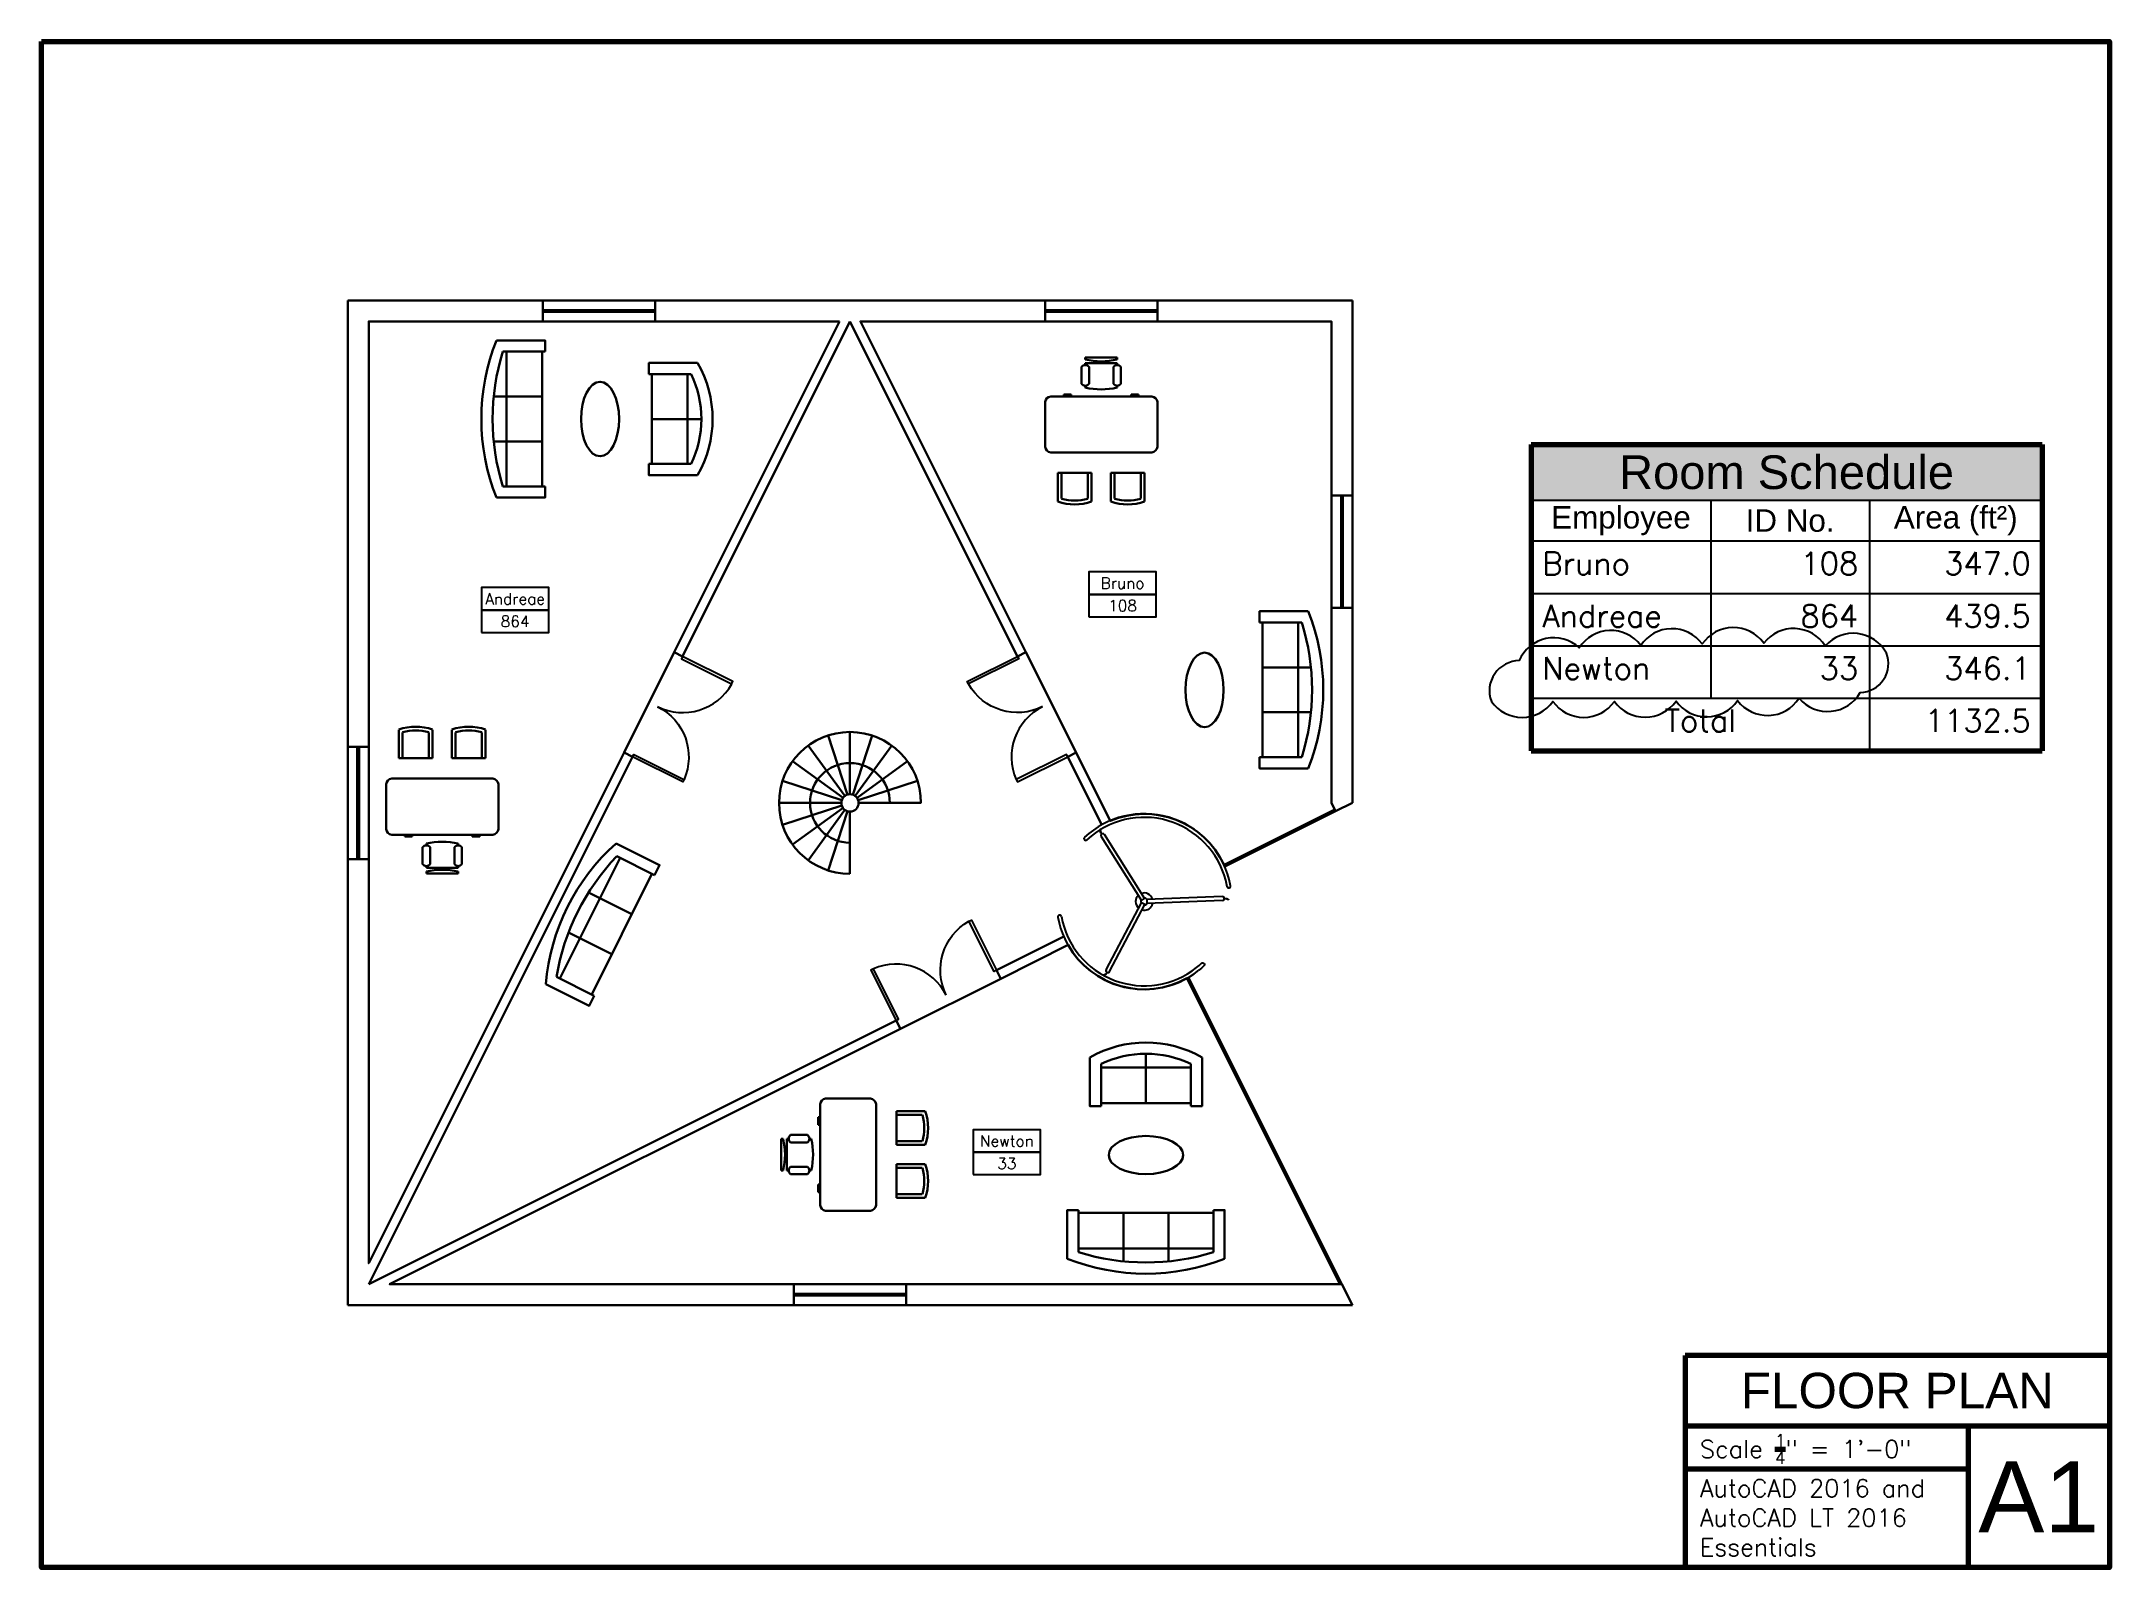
# Paper-space layout 'Layout1' of a CAD drawing. Header units: inches. Extents: x 0.5 to 23.5, y 0.5 to 17.4.
# The model-space entities are those that its viewports show. They can reach past a viewport. Long polylines and large blocks are cut down to what shows.
import ezdxf
from ezdxf.enums import TextEntityAlignment as Align

# ---------------------------------------------------------------- set-up
doc = ezdxf.new("R2010")
doc.units = ezdxf.units.IN
doc.header["$MEASUREMENT"] = 0
for name, color, linetype, lineweight in [('Area', 6, 'Continuous', 30), ('Furniture', 140, 'Continuous', 30), ('Glass', 160, 'Continuous', 30), ('Stair', 40, 'Continuous', 30), ('Titleblock', 7, 'Continuous', 70), ('Wall', 1, 'Continuous', 30)]:
    doc.layers.add(name, color=color, linetype=linetype, lineweight=lineweight)
for name, color, linetype in [('Door', 114, 'Continuous'), ('Symbol', 2, 'Continuous'), ('Table', 7, 'Continuous')]:
    doc.layers.add(name, color=color, linetype=linetype)
doc.layers.add('Viewport', color=7, linetype='Continuous', plot=False)
doc.layers.get('Viewport').off()
doc.styles.add('Annotative', font='romans.shx', dxfattribs={"height": 0.125})
doc.styles.add('Bold', font='arial.ttf')
doc.styles.add('Simple', font='romans.shx')

# ---------------------------------------------------------------- blocks, each defined once
blk = doc.blocks.new('*T9')
at = {"layer": 'Table', "color": 0, "lineweight": 70, "transparency": 16777216}
for p, q in [((0, 0), (5.685, 0)), ((0, 0), (0, -3.407)), ((5.685, 0), (5.685, -3.407)), ((0, -3.407), (5.685, -3.407))]:
    blk.add_line(p, q, dxfattribs=at)
at = {"layer": 'Table', "color": 0, "linetype": 'ByBlock', "lineweight": -2, "transparency": 16777216}
for p, q in [((0, -0.62), (5.685, -0.62)), ((2, -0.62), (2, -2.823)), ((3.765, -0.62), (3.765, -3.407)), ((0, -1.073), (5.685, -1.073)), ((0, -1.657), (5.685, -1.657)), ((0, -2.24), (5.685, -2.24)), ((0, -2.823), (5.685, -2.823))]:
    blk.add_line(p, q, dxfattribs=at)
at = {"layer": 'Table', "color": 250, "true_color": 0x242424, "transparency": 16777216}
blk.add_solid([(0, 0), (0, -0.62), (5.685, 0), (5.685, -0.62)], dxfattribs=at)
at = {"layer": 'Table', "color": 0, "transparency": 16777216}
for s, insert, char_height, width, attachment_point, style in [('{\\C255;\\c16777215;Room Schedule}', (2.842, -0.31), 0.375, 5.55984, 5, 'Bold'), ('Employee', (1, -0.847), 0.25, 1.88, 5, 'Bold'), ('Area (ft²)', (4.725, -0.847), 0.25, 1.80013, 5, 'Bold'), ('ID No.', (2.882, -0.847), 0.25, 1.64471, 5, 'Bold'), ('Bruno', (0.125, -1.198), 0.25, 1.75, 1, 'Simple'), ('108', (3.64, -1.198), 0.25, 1.51471, 3, 'Simple'), ('347.0', (5.56, -1.198), 0.25, 1.67013, 3, 'Simple'), ('Andreae', (0.125, -1.782), 0.25, 1.75, 1, 'Simple'), ('864', (3.64, -1.782), 0.25, 1.51471, 3, 'Simple'), ('439.5', (5.56, -1.782), 0.25, 1.67013, 3, 'Simple'), ('Newton', (0.125, -2.365), 0.25, 1.75, 1, 'Simple'), ('33', (3.64, -2.365), 0.25, 1.51471, 3, 'Simple'), ('346.1', (5.56, -2.365), 0.25, 1.67013, 3, 'Simple'), ('Total', (1.882, -2.948), 0.25, 3.51471, 2, 'Simple'), ('1132.5', (5.56, -2.948), 0.25, 1.67013, 3, 'Simple')]:
    blk.add_mtext(s, dxfattribs=dict(at, insert=insert, char_height=char_height, width=width, attachment_point=attachment_point, style=style))
blk = doc.blocks.new('RevolvingDoor')
at = {"layer": 'Door'}
for p, q in [((-15.7, 38.7), (-1.4, 0.9)), ((-14.7, 40.1), (-15.4, 39.8)), ((-15.3, 42.3, 0), (-15.1, 42.3, 0)), ((-13.8, 39.4), (0.5, 1.6)), ((-1.4, 0.9), (0.5, 1.6)), ((1.4, 0.8), (1.1, -1.2)), ((41.4, -5.8), (1.4, 0.8)), ((-27.3, -31.7), (-1.6, -0.4)), ((-25.7, -32.9), (0, -1.6)), ((0, -1.6), (-1.6, -0.4)), ((41.1, -7.8), (1.1, -1.2)), ((42.1, -7.3), (42.2, -6.5)), ((44.3, -7.9, 0), (44.2, -8, 0)), ((-27.4, -32.8), (-26.7, -33.3)), ((-29, -34.4, 0), (-29, -34.2, 0))]:
    blk.add_line(p, q, dxfattribs=at)
for points in [[(-21.6, 39.5, 1), (-22.5, 41.1, 0.019515), (-25.6, 39.3)], [(21.6, 39.5, -1), (22.5, 41.1, -0.019515), (25.6, 39.3)]]:
    blk.add_lwpolyline(points, format="xyb", dxfattribs=at)
for centre, radius, start, end in [((0, 0), 46.9, 123.0904, 241.3861), ((0, 0), 45, 123.1076, 241.3736), ((-0.1, -0.1), 45, 118.4328, 122.9048), ((-14.7, 39.1), 1.01, 134.8674, 200.6506), ((-14.7, 39.1), 1.01, 20.6506, 86.4338), ((0.1, -0.1), 45, 57.0952, 61.5672), ((0, 0), 45, 298.6264, 56.8924), ((0, 0), 46.9, 298.6139, 56.9096), ((0, 0), 4.62, 123.2862, 173.015), ((0, 0), 4.62, 173.015, 218.015), ((0, 0), 1.8, 144.7899, 196.5113), ((0, 0), 4.62, 83.015, 98.015), ((0, 0), 1.8, 24.7899, 76.5113), ((0, 0), 4.62, 3.2862, 83.015), ((0, 0), 4.62, 243.2862, 288.2862), ((0, 0), 1.8, 264.7899, 316.5113), ((0, 0), 4.62, 288.2862, 338.015), ((41.2, -6.8), 1.01, 260.6506, 326.4338), ((41.2, -6.8), 1.01, 14.8674, 80.6506), ((-26.5, -32.3), 1.01, 140.6506, 206.4338), ((-26.5, -32.3), 1.01, 254.8674, 320.6506), ((-22, -40.3), 0.937, 241.5672, 61.5672), ((22, -40.3), 0.937, 118.4328, 298.4328)]:
    blk.add_arc(centre, radius, start, end, dxfattribs=at)
for points, knots in [([(-15.1, 39.9, 0), (-15.2, 40, 0), (-15.2, 40, 0), (-15.3, 40.4, 0), (-15.4, 40.8, 0), (-15.5, 41.3, 0), (-15.5, 41.5, 0), (-15.4, 41.9, 0), (-15.4, 42.1, 0), (-15.3, 42.3, 0), (-15.3, 42.3, 0), (-15.3, 42.3, 0)], [0.454705, 0.454705, 0.454705, 0.454705, 0.561512, 0.561512, 1.684535, 1.684535, 2.21588, 2.21588, 2.747224, 2.747224, 2.807617, 2.807617, 2.807617, 2.807617]), ([(-15, 40, 0), (-15.2, 40.5, 0), (-15.4, 41.2, 0), (-15.2, 42, 0), (-15.1, 42.3, 0)], [0.451555, 0.451555, 0.451555, 0.451555, 1.962237, 2.807618, 2.807618, 2.807618, 2.807618]), ([(42.1, -6.8, 0), (42.2, -6.8, 0), (42.2, -6.9, 0), (42.6, -6.9, 0), (43, -7, 0), (43.6, -7.3, 0), (43.7, -7.4, 0), (44, -7.6, 0), (44.1, -7.7, 0), (44.3, -7.9, 0), (44.3, -7.9, 0), (44.3, -7.9, 0)], [0.454705, 0.454705, 0.454705, 0.454705, 0.561512, 0.561512, 1.684535, 1.684535, 2.21588, 2.21588, 2.747224, 2.747224, 2.807617, 2.807617, 2.807617, 2.807617]), ([(42.1, -7, 0), (42.6, -7.1, 0), (43.4, -7.3, 0), (44, -7.8, 0), (44.2, -8, 0)], [0.451555, 0.451555, 0.451555, 0.451555, 1.962237, 2.807618, 2.807618, 2.807618, 2.807618]), ([(-27.1, -33, 0), (-27.5, -33.4, 0), (-28, -33.9, 0), (-28.8, -34.2, 0), (-29, -34.2, 0)], [0.451555, 0.451555, 0.451555, 0.451555, 1.962237, 2.807618, 2.807618, 2.807618, 2.807618]), ([(-27, -33.1, 0), (-27, -33.1, 0), (-27, -33.1, 0), (-27.3, -33.5, 0), (-27.6, -33.8, 0), (-28.1, -34.1, 0), (-28.2, -34.2, 0), (-28.6, -34.3, 0), (-28.8, -34.3, 0), (-29, -34.4, 0), (-29, -34.4, 0), (-29, -34.4, 0)], [0.454705, 0.454705, 0.454705, 0.454705, 0.561512, 0.561512, 1.684535, 1.684535, 2.21588, 2.21588, 2.747224, 2.747224, 2.807617, 2.807617, 2.807617, 2.807617])]:
    blk.add_open_spline(points, degree=3, knots=knots, dxfattribs=at)
blk = doc.blocks.new('Door')
blk.add_lwpolyline([(0, 0), (1.5, 0), (1.5, 30), (0, 30)], close=True)
blk.add_arc((-0.1, 0), 30.1, 0.0552, 87.0072)
blk = doc.blocks.new('Sofa - Roundback 7 ft.')
at = {"linetype": 'Continuous'}
for p, q in [((-12.00002, -32.4421), (-12.00003, -6.5971)), ((11.99997, -32.4421), (11.99998, -6.5971)), ((-36.000027, -34), (-36.000027, -11.4696)), ((-35.999844, -13.3819), (35.9998, -13.3819)), ((35.99998, -34), (35.99998, -11.4696)), ((-36.000027, -32.4421), (35.99998, -32.4421))]:
    blk.add_line(p, q, dxfattribs=at)
for points in [[(-36.000027, -34), (-42.000027, -34), (-42.000027, -8)], [(41.99998, -8), (41.99998, -34), (35.99998, -34)]]:
    blk.add_lwpolyline(points, dxfattribs=at)
for centre, radius, start, end in [((0, -114.25), 114.25, 68.43141, 111.5686), ((-0.00001, -127.1968), 121.1968, 72.72033, 107.2797)]:
    blk.add_arc(centre, radius, start, end, dxfattribs=at)
blk = doc.blocks.new('Chair - Desk')
at = {"linetype": 'Continuous'}
for p, q in [((-8.5, 0), (-8.5, -1)), ((-8.5, 0), (8.5, 0)), ((8.5, 0), (8.5, -1)), ((-10.5, -5), (-10.5, -14)), ((-8.5, -3), (-8.5, -4)), ((-8.5, -3), (8.5, -3)), ((-6.5, -14), (-6.5, -5)), ((-2, -3), (-2, -1.9355)), ((2, -1.9576), (2, -3)), ((6.5, -5), (6.5, -14)), ((8.5, -3), (8.5, -4)), ((10.5, -14), (10.5, -5)), ((-8.5, -15), (-8.5, -16)), ((8.5, -15), (8.5, -16))]:
    blk.add_line(p, q, dxfattribs=at)
for centre, radius, start, end in [((-8.5, -6.5), 2.5, 36.8699, 143.1301), ((0, 34.625), 36.625, 256.5803, 283.4197), ((8.5, -6.5), 2.5, 36.8699, 143.1301), ((-8.5, -12.5), 2.5, 216.8699, 323.1301), ((0, 19.625), 36.625, 256.5803, 283.4197), ((8.5, -12.5), 2.5, 216.8699, 323.1301)]:
    blk.add_arc(centre, radius, start, end, dxfattribs=at)
blk = doc.blocks.new('Desk')
at = {"linetype": 'Continuous'}
for p, q in [((-26.999995, 0), (26.999995, 0)), ((-29.999995, -27), (-29.999995, -3)), ((29.999995, -3), (29.999995, -27)), ((26.999995, -30), (-26.999995, -30)), ((-20.000005, -30), (-20.000005, -31)), ((-20.000005, -31), (-16.000005, -31)), ((-16.000005, -31), (-16.000005, -30)), ((15.999995, -31), (15.999995, -30)), ((19.999995, -31), (15.999995, -31)), ((19.999995, -30), (19.999995, -31))]:
    blk.add_line(p, q, dxfattribs=at)
for centre, start, end in [((-26.499995, -3.5), 98.1301, 171.8699), ((26.499995, -3.5), 8.130102, 81.8699), ((-26.499995, -26.5), 188.1301, 261.8699), ((26.499995, -26.5), 278.1301, 351.8699)]:
    blk.add_arc(centre, 3.535534, start, end, dxfattribs=at)
blk = doc.blocks.new('Seat')
for p, q in [((-9, 15.2), (-9, 0)), ((-7, 13.7), (-7, 0)), ((7, 0), (7, 13.7)), ((9, 0), (9, 15.2)), ((9, 0), (-9, 0))]:
    blk.add_line(p, q)
for radius, start, end in [(27.8, 71.0754, 108.9246), (25.8, 74.2259, 105.7741)]:
    blk.add_arc((0, -11), radius, start, end)
blk = doc.blocks.new('Sofa - Roundback Loveseat 5 ft.')
at = {"linetype": 'Continuous'}
for p, q in [((0, -32.44198), (0, -5.99998)), ((-24, -33.99998), (-24, -11.46958)), ((-23.9998, -13.38178), (23.99986, -13.38178)), ((24.00004, -33.99998), (24.00004, -11.46958)), ((-24, -32.44198), (24.00004, -32.44198))]:
    blk.add_line(p, q, dxfattribs=at)
for points in [[(-24, -33.99998), (-30, -33.99998), (-30, -7.99998)], [(30.00004, -7.99998), (30.00004, -33.99998), (24.00004, -33.99998)]]:
    blk.add_lwpolyline(points, dxfattribs=at)
for centre, radius, start, end in [((0, -60.24998), 60.24998, 60.13715, 119.8628), ((0, -61.38438), 55.38444, 64.32083, 115.6792)]:
    blk.add_arc(centre, radius, start, end, dxfattribs=at)
blk = doc.blocks.new('Employee Data')
for points in [[(0, 12), (36, 12), (36, 24), (0, 24)], [(0, 0), (36, 0), (36, 12), (0, 12)]]:
    blk.add_lwpolyline(points, close=True)
at = {"style": 'Annotative'}
for tag, p in [('NAME', (18, 18)), ('IDNO', (18, 6))]:
    blk.add_attdef(tag, text='', height=6, dxfattribs=at).set_placement(p, align=Align.MIDDLE_CENTER)

msp = doc.modelspace()

# ---------------------------------------------------------------- linework, layer by layer
at = {"layer": 'Area'}
msp.add_lwpolyline([(262.7, 525.5), (11.2, 525.5), (11.2, 22.4), (147.6, 295.2), (174.4, 348.8)], close=True, dxfattribs=at)
for points in [[(525.5, 525.5), (273.9, 525.5), (362.2, 348.8), (389.1, 295.2), (407.3, 258.7, -0.404916), (468.1, 235.2), (527.3, 264.7), (525.5, 268.3)], [(448.3, 174.6, -0.411145), (384.8, 192.4), (348.8, 174.4), (295.2, 147.6), (22.4, 11.2), (529.9, 11.2)]]:
    msp.add_lwpolyline(points, format="xyb", close=True, dxfattribs=at)
at = {"layer": 'Furniture', "extrusion": (0, 0, -1)}
for centre, major_axis in [((134.8, 473.4), (0, -19.9)), ((457.7, 328.7), (0, 19.9))]:
    msp.add_ellipse(centre, major_axis=major_axis, ratio=0.511392, dxfattribs=at)
at = {"layer": 'Furniture'}
msp.add_ellipse((426.4, 80.2), major_axis=(-19.9, 0), ratio=0.511392, dxfattribs=at)
at = {"layer": 'Glass'}
for p, q in [((164.2, 531.6), (104.2, 531.6)), ((164.2, 530.6), (104.2, 530.6)), ((372.5, 531.6), (432.5, 531.6)), ((372.5, 530.6), (432.5, 530.6)), ((530.6, 372.5), (530.6, 432.5)), ((531.6, 372.5), (531.6, 432.5)), ((5.1, 238.3), (5.1, 298.3)), ((6.1, 238.3), (6.1, 298.3)), ((468.1, 235.1), (527.3, 264.7)), ((468.5, 234.3), (527.7, 263.9)), ((529.9, 11.2), (448.2, 174.6)), ((531.1, 11.2), (449.1, 175.1)), ((238.3, 6.1), (298.3, 6.1)), ((238.3, 5.1), (298.3, 5.1))]:
    msp.add_line(p, q, dxfattribs=at)
at = {"layer": 'Stair'}
for p, q in [((265.6, 272.1), (246, 299)), ((266.9, 272.7), (256.6, 304.4)), ((268.3, 272.9), (268.3, 306.3)), ((269.8, 272.7), (280.1, 304.4)), ((271, 272.1), (290.6, 299)), ((264.6, 271), (237.6, 290.6)), ((272.1, 271), (299, 290.6)), ((263.9, 269.8), (232.2, 280.1)), ((272.7, 269.8), (304.4, 280.1)), ((263.7, 268.3), (230.4, 268.3)), ((263.9, 266.9), (232.2, 256.6)), ((264.6, 265.6), (237.6, 246)), ((272.9, 268.3), (306.3, 268.3)), ((265.6, 264.6), (246, 237.6)), ((266.9, 263.9), (256.6, 232.2)), ((268.3, 263.7), (268.3, 230.4))]:
    msp.add_line(p, q, dxfattribs=at)
msp.add_arc((268.3, 268.3), 37.9, 0, 270, dxfattribs=at)
at = {"layer": 'Stair', "color": 7}
msp.add_arc((268.3, 268.3), 21.3, 0, 270, dxfattribs=at)
msp.add_solid([(264.8, 248), (268.3, 247), (264.7, 246.8)], dxfattribs=at)
at = {"layer": 'Wall'}
for p, q in [((536.7, 536.7), (0, 536.7)), ((0, 536.7), (0, 0)), ((104.2, 536.7), (104.2, 525.5)), ((164.2, 536.7), (164.2, 525.5)), ((372.5, 536.7), (372.5, 525.5)), ((432.5, 536.7), (432.5, 525.5)), ((536.7, 268.3), (536.7, 536.7)), ((262.7, 525.5), (174.4, 348.8)), ((268.3, 525.5), (178.9, 346.6)), ((357.8, 346.6), (268.3, 525.5)), ((362.2, 348.8), (273.9, 525.5)), ((536.7, 432.5), (525.5, 432.5)), ((536.7, 372.5), (525.5, 372.5)), ((174.4, 348.8), (178.9, 346.6)), ((362.2, 348.8), (357.8, 346.6)), ((0, 298.3), (11.2, 298.3)), ((147.6, 295.2), (11.2, 22.4)), ((152.1, 292.9), (11.2, 11.2)), ((147.6, 295.2), (152.1, 292.9)), ((389.1, 295.2), (384.6, 292.9)), ((402.8, 256.5), (384.6, 292.9)), ((407.3, 258.7), (389.1, 295.2)), ((525.5, 268.3), (527.7, 263.9)), ((527.7, 263.9), (536.7, 268.3)), ((0, 238.3), (11.2, 238.3)), ((346.6, 178.9), (382.5, 196.9)), ((348.8, 174.4), (384.8, 192.4)), ((348.8, 174.4), (346.6, 178.9)), ((11.2, 11.2), (292.9, 152.1)), ((22.4, 11.2), (295.2, 147.6)), ((295.2, 147.6), (292.9, 152.1)), ((238.3, 0), (238.3, 11.2)), ((298.3, 0), (298.3, 11.2)), ((536.7, 0), (531.1, 11.2)), ((0, 0), (536.7, 0))]:
    msp.add_line(p, q, dxfattribs=at)
for points in [[(262.7, 525.5), (11.2, 525.5), (11.2, 22.4)], [(525.5, 268.3), (525.5, 525.5), (273.9, 525.5)], [(22.4, 11.2), (531.1, 11.2)]]:
    msp.add_lwpolyline(points, dxfattribs=at)
msp.add_lwpolyline([(11.2, 11.2), (11.2, 11.2)], close=True, dxfattribs=at)
msp.add_circle((268.3, 268.3), 4.62, dxfattribs=at)

# ---------------------------------------------------------------- block references
at = {"layer": 'Door'}
for name, p, xscale, yscale, zscale, rotation in [('Door', (178.9, 346.6), 0.9999979999999999, 0.9999979999999999, 0.9999979999999999, 243.4349488229212), ('Door', (357.8, 346.6), -0.9999979999999999, 0.999998, 0.999998, 116.565051177075), ('Door', (152.1, 292.9), -0.999998, 0.999998, 0.999998, 243.4349488229211), ('Door', (384.6, 292.9), 0.999998, 0.999998, 0.999998, 116.565051177075), ('RevolvingDoor', (425.5, 215.6), 0.999998, 0.999998, 0.999998, 251.565051177078), ('Door', (346.6, 178.9), -0.999998, 0.999998, 0.999998, 26.56505117707619), ('Door', (292.9, 152.1), 0.999998, 0.999998, 0.999998, 26.56505117707648)]:
    msp.add_blockref(name, p, dxfattribs=dict(at, xscale=xscale, yscale=yscale, zscale=zscale, rotation=rotation))
at = {"layer": 'Furniture', "yscale": 0.999998, "zscale": 0.999998}
for name, p, xscale, rotation in [('Sofa - Roundback 7 ft.', (71.4, 473.4), -0.999998, 90), ('Sofa - Roundback Loveseat 5 ft.', (194.9, 473.4), -0.999998, 270), ('Desk', (402.5, 455.5), 0.999998, 180), ('Seat', (388.3, 444.6), 0.999998, 180), ('Seat', (416.6, 444.6), -0.999998, 180), ('Sofa - Roundback 7 ft.', (521.1, 328.7), -0.999998, 270.0000000000001), ('Chair - Desk', (50.5, 230.6), -0.999998, 180), ('Sofa - Roundback 7 ft.', (117.4, 212.7), 0.999998, 63.43494882292206), ('Desk', (282.3, 80.4), 0.999998, 270), ('Seat', (293.2, 94.6), -0.999998, 270), ('Chair - Desk', (231.6, 80.4), 0.999998, 89.99999999999999), ('Seat', (293.2, 66.3), 0.999998, 270), ('Sofa - Roundback 7 ft.', (426.4, 16.8), 0.999998, 179.9999999999999)]:
    msp.add_blockref(name, p, dxfattribs=dict(at, xscale=xscale, rotation=rotation))
for name, p, xscale in [('Chair - Desk', (402.5, 506.2), 0.999998), ('Seat', (36.3, 292.2), -0.999998), ('Seat', (64.6, 292.2), 0.999998), ('Desk', (50.5, 281.3), -0.999998), ('Sofa - Roundback Loveseat 5 ft.', (426.4, 140.3), 0.999998)]:
    msp.add_blockref(name, p, dxfattribs=dict(at, xscale=xscale))
at = {"layer": 'Symbol'}
for p, values in [((395.9, 367.7), {'NAME': 'Bruno', 'IDNO': '108'}), ((71.4, 359.3), {'NAME': 'Andreae', 'IDNO': '864'}), ((334.1, 69.7), {'NAME': 'Newton', 'IDNO': '33'})]:
    msp.add_blockref('Employee Data', p, dxfattribs=at).add_auto_attribs(values)

psp = doc.layouts.get("Layout1")

# ---------------------------------------------------------------- linework, layer by layer
at = {"layer": 'Table'}
psp.add_lwpolyline([(16.588, 10.093, 0.520567), (17.273, 10.093, 0.520567), (17.958, 10.093, 0.520567), (18.643, 10.096, 0.520567), (19.328, 10.102, 0.520567), (20.012, 10.127, 0.520567), (20.694, 10.192, 0.520567), (20.984, 10.631, 0.520567), (20.304, 10.71, 0.520567), (19.62, 10.741, 0.520567), (18.935, 10.732, 0.520567), (18.251, 10.716, 0.520567), (17.566, 10.69, 0.520567), (16.899, 10.546, 0.520567)], format="xyb", close=True, dxfattribs=at)
at = {"layer": 'Titleblock'}
for p, q in [((23.469, 2.813), (18.744, 2.813)), ((18.744, 2.813), (18.744, 0.451)), ((23.469, 2.026), (18.744, 2.026)), ((21.894, 2.026), (21.894, 0.451)), ((21.894, 1.548), (18.744, 1.548))]:
    psp.add_line(p, q, dxfattribs=at)
psp.add_lwpolyline([(0.452, 17.439), (23.469, 17.439), (23.469, 0.451), (0.452, 0.451)], close=True, dxfattribs=at)

# ---------------------------------------------------------------- block references
psp.add_blockref('*T9', (17.031, 12.951))

# ---------------------------------------------------------------- texts
for s, width, gutter_width, insert, char_height, attachment_point, style in [('FLOOR PLAN', 12, 0.938, (21.106, 2.42), 0.3937, 5, 'Bold'), ('\\A1;Scale {\\H0.7x;\\S1/4;}" = 1\'-0"', 7.19242, 1, (18.909, 1.936), 0.19685, 1, 'Simple'), ('A1', 4, 0.938, (22.681, 1.239), 0.7874, 5, 'Bold'), ('AutoCAD 2016 and\\PAutoCAD LT 2016\\PEssentials', 7.19242, 1, (18.909, 1.007), 0.19685, 4, 'Simple')]:
    psp.add_mtext_dynamic_manual_height_columns(s, width=width, gutter_width=gutter_width, heights=[0], dxfattribs=dict(at, insert=insert, char_height=char_height, attachment_point=attachment_point, style=style))

# ---------------------------------------------------------------- viewports
at = {"layer": 'Viewport', "view_target_point": (269.525, 268.322)}
psp.add_viewport(center=(9.476, 8.963), size=(12.949, 14.3363), view_center_point=(0, 0), view_height=688.1405, dxfattribs=at)

doc.saveas('drawing.dxf')
